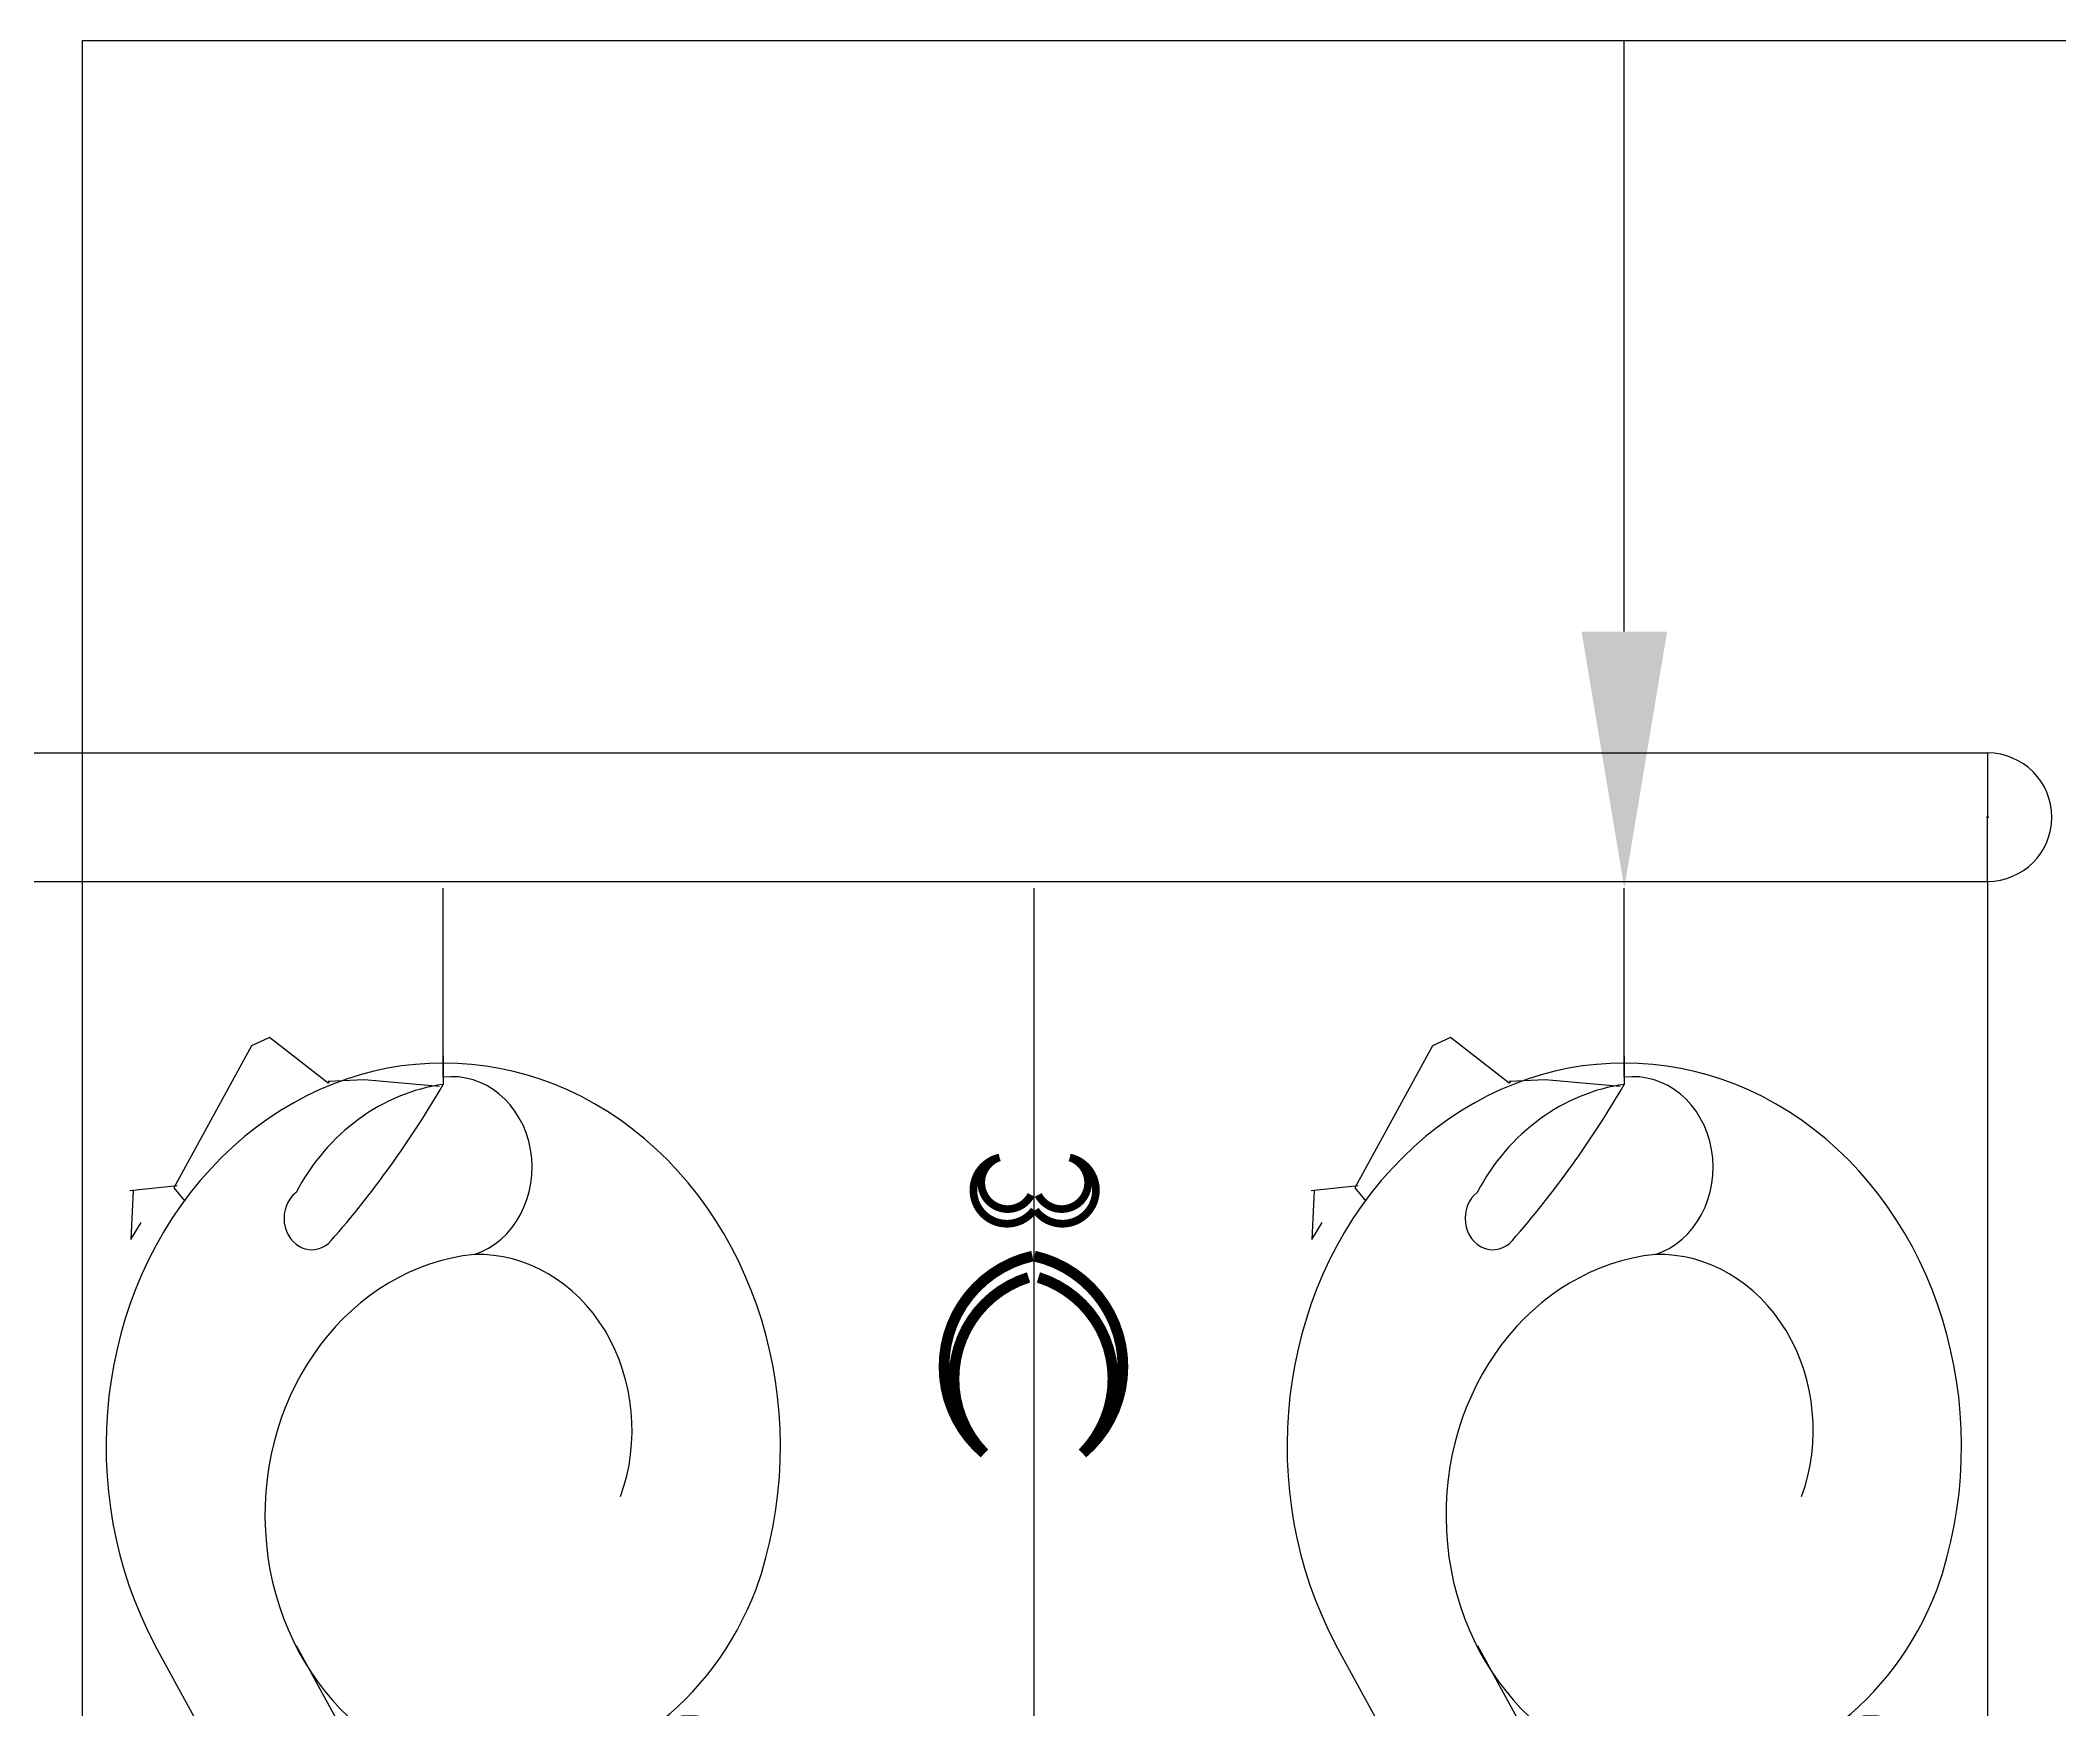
# Model space of a CAD drawing. Header units: metres. Extents: x -31380 to -25221, y 12032 to 17459.
# Drawn here: x -28063 to -27277, y 16617 to 17267 of the extents above; entities that cross this region are included whole.
import ezdxf

# ---------------------------------------------------------------- set-up
doc = ezdxf.new("R2010")
doc.units = ezdxf.units.M
doc.layers.add('DIM', color=3, linetype='Continuous')
doc.dimstyles.get("Standard").update_dxf_attribs({"dimtxt": 2.5, "dimasz": 2.5, "dimexe": 1.25, "dimexo": 0.625, "dimtad": 1, "dimcen": 2.5, "dimazin": 3, "dimtfac": 1, "dimtmove": 0, "dimatfit": 3})

# ---------------------------------------------------------------- blocks, each defined once
blk = doc.blocks.new('ZTH')
at = {"layer": 'DIM'}
for p, q in [((0, 829.22), (0, 897.3)), ((0, 823.68), (0, 897.3)), ((0, 823.68), (0, 897.3)), ((0, 831.99), (0, 820.91)), ((0, 831.99), (0, 820.91))]:
    blk.add_line(p, q, dxfattribs=at)
for points in [[(0, 829.22), (0, 897.3)], [(-50.43, 822.06), (-50.98, 821.37), (-76.86, 839.22), (-84.82, 835.91), (-119.22, 780.58), (-114.34, 775.49)], [(-1.87, 820.05), (-35.05, 822.7), (-50.98, 822.04)], [(-117.73, 781.46), (-138.65, 779.5)], [(-137.31, 779.6), (-138.23, 760.56), (-133.75, 767.18)], [(61.4, 298.11), (65.03, 292.27), (-127.46, 602.33)], [(-65.03, 602.33), (127.46, 292.27)]]:
    blk.add_lwpolyline(points, dxfattribs=at)
for points in [[(78.49, 660.4, 6.04, 6.04, 0.54), (13.8, 754.68, 6.04, 6.04, 0.97), (26.1, 551.22, 6.04, 6.04, 0.3), (138.48, 624.32, 6.04, 6.04, 1.62), (-127.46, 602.33, 6.04, 6.04, 1.62)], [(13.8, 754.68, 6.04, 6.04, 0.92), (0, 823.68, 6.04, 6.04, 0.92)], [(15.83, 532.49, 6.04, 6.04, 0), (76.36, 497.66, 6.04, 6.04, 0), (86.84, 475.26, 6.04, 6.04, 0), (100.31, 472.27, 6.04, 6.04, 0), (151.19, 458.83, 6.04, 6.04, 0), (121.26, 485.71, 6.04, 6.04, 0), (100.31, 502.14, 6.04, 6.04, 0), (76.36, 497.66, 6.04, 6.04, 0), (100.31, 502.14, 6.04, 6.04, 0.09), (127.25, 512.6, 6.04, 6.04, 0.97), (93.26, 570.9, 6.04, 6.04, 0.89), (101.81, 549.94, 6.04, 6.04, 23.65)]]:
    blk.add_lwpolyline(points, format="xyseb", dxfattribs=at)
blk.add_lwpolyline([(0, 820.91, 12.08, 12.08, 0.23), (-65.15, 778.86, 12.08, 12.08, 1.1), (-49.54, 760.15, 12.08, 12.08, 0.05)], format="xyseb", close=True, dxfattribs=at)
blk = doc.blocks.new('ZTH1')
at = {"layer": 'DIM'}
blk.add_lwpolyline([(0, 900), (0, 0)], dxfattribs=at)
for points in [[(0.07, 774.67, 3, 3, -1.44), (-13.33, 795.17, 3, 3, 1.49), (-1.02, 780.59, 3, 3, 0)], [(0.62, 774.67, 3, 3, 1.44), (14.02, 795.17, 3, 3, -1.49), (1.72, 780.59, 3, 3, 0)], [(-0.5, 756.74, 4.2, 4.2, 0.62), (-19.26, 679.92, 4.2, 4.2, -0.56), (-2.04, 748.45, 4.2, 4.2, 0)], [(0.26, 756.74, 4.2, 4.2, -0.62), (19.02, 679.92, 4.2, 4.2, 0.56), (1.8, 748.45, 4.2, 4.2, 0)]]:
    blk.add_lwpolyline(points, format="xyseb", dxfattribs=at)
blk = doc.blocks.new('*D39')
for p, q in [((-27304.78, 16939.33), (-27304.78, 16489.33)), ((-27305.03, 16489.33), (-27305.28, 16489.33)), ((-27304.78, 16039.33), (-27304.78, 16489.33)), ((-27304.78, 16489.33), (-27304.78, 16489.33)), ((-27304.53, 16489.33), (-27304.28, 16489.33))]:
    blk.add_line(p, q)
at = {"layer": 'Defpoints'}
for p in [(-27304.78, 16939.33), (-27304.78, 16489.33), (-27304.78, 16039.33)]:
    blk.add_point(p, dxfattribs=at)
at = {"layer": 'DIM', "insert": (-27304.78, 16490.455), "char_height": 1, "attachment_point": 5}
blk.add_mtext('0', dxfattribs=at)
blk = doc.blocks.new('*D41')
for p, q in [((-27304.78, 16989.33), (-27304.78, 16964.33)), ((-27305.03, 16964.33), (-27305.28, 16964.33)), ((-27304.78, 16939.33), (-27304.78, 16964.33)), ((-27304.78, 16964.33), (-27304.78, 16964.33)), ((-27304.53, 16964.33), (-27304.28, 16964.33))]:
    blk.add_line(p, q)
at = {"layer": 'Defpoints'}
for p in [(-27304.78, 16989.33), (-27304.78, 16964.33), (-27304.78, 16939.33)]:
    blk.add_point(p, dxfattribs=at)
at = {"layer": 'DIM', "insert": (-27304.78, 16965.455), "char_height": 1, "attachment_point": 5}
blk.add_mtext('0', dxfattribs=at)

msp = doc.modelspace()

# ---------------------------------------------------------------- linework, layer by layer
at = {"layer": 'DIM'}
for p, q in [((-28046.85, 16089.33), (-28046.85, 17266.89)), ((-28046.85, 17266.89), (-27446.3, 17266.89)), ((-27446.3, 17036.63), (-27446.3, 17266.89)), ((-27446.3, 17266.89), (-27346.3, 17266.89)), ((-27446.3, 17266.89), (-27021.42, 17266.89)), ((-31279.56, 16989.33), (-27304.78, 16989.33)), ((-31279.56, 16939.33), (-27304.78, 16939.33))]:
    msp.add_line(p, q, dxfattribs=at)
msp.add_arc((-27304.78, 16964.33), 25, 270, 90, dxfattribs=at)
msp.add_solid([(-27429.63, 17036.63), (-27462.96, 17036.63), (-27446.3, 16936.63)], dxfattribs=at)

# ---------------------------------------------------------------- block references
at = {"layer": 'DIM', "xscale": 0.88, "zscale": 0.88}
for p in [(-27906.3, 16039.33), (-27446.3, 16039.33)]:
    msp.add_blockref('ZTH', p, dxfattribs=at)
at = {"layer": 'DIM'}
msp.add_blockref('ZTH1', (-27676.3, 16036.63), dxfattribs=at)

# ---------------------------------------------------------------- dimensions: what is measured, and where the dimension line sits
for base, p1, p2, picture, middle in [((-27304.78, 16964.33), (-27304.78, 16989.33), (-27304.78, 16939.33), '*D41', (-27304.78, 16965.455)), ((-27304.78, 16489.33), (-27304.78, 16939.33), (-27304.78, 16039.33), '*D39', (-27304.78, 16490.455))]:
    dim = msp.add_linear_dim(base=base, p1=p1, p2=p2, dimstyle='Standard', dxfattribs=at)
    dim.commit()
    dim.dimension.update_dxf_attribs({"geometry": picture, "text_midpoint": middle})

doc.saveas('drawing.dxf')
